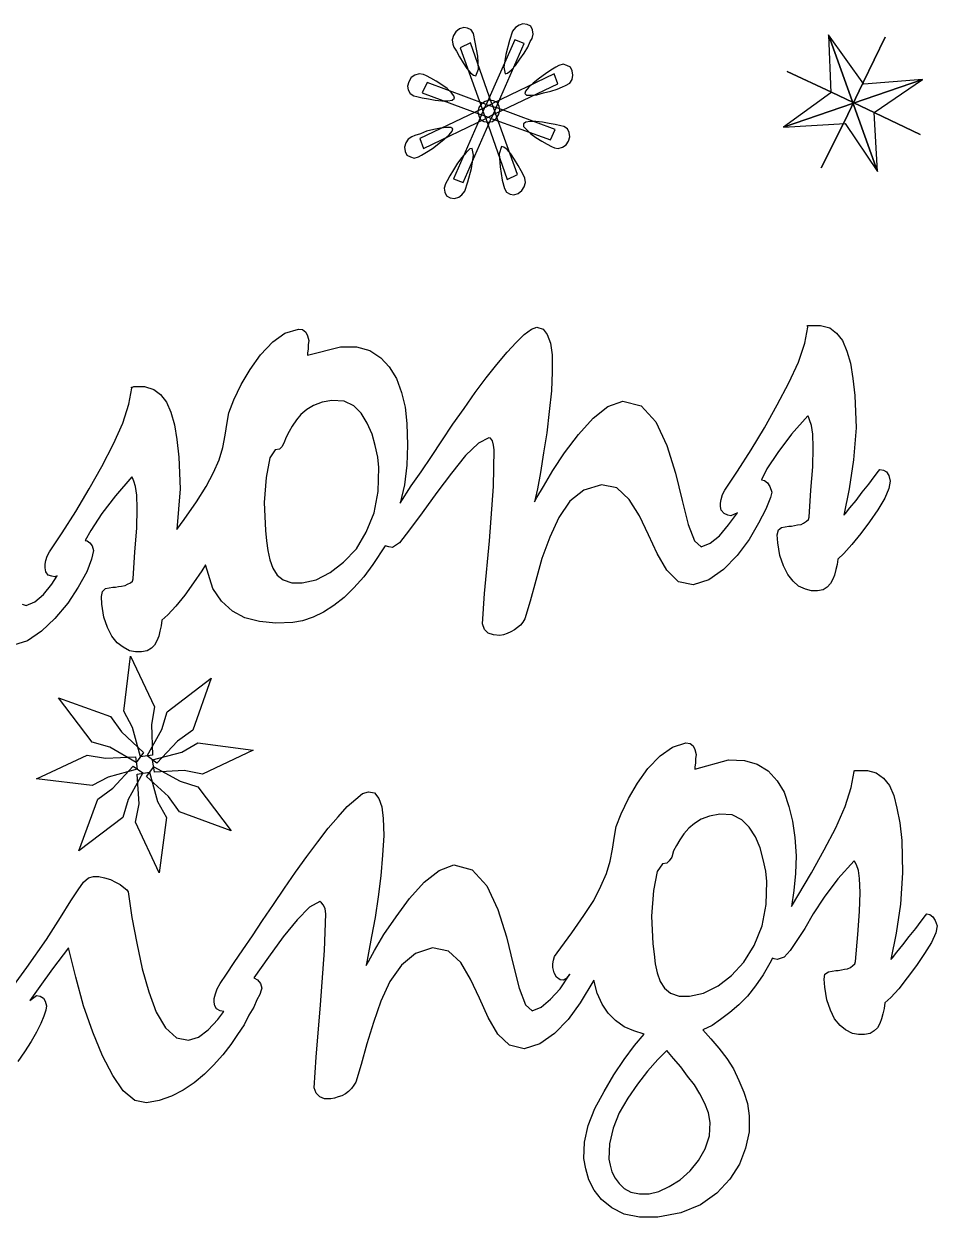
# Model space of a CAD drawing. Extents: x -95 to 513, y -317 to 40.
# Drawn here: x 240.94 to 272.51, y -283.89 to -242.65 of the extents above; entities that cross this region are included whole.
import ezdxf

# ---------------------------------------------------------------- set-up
doc = ezdxf.new("R2010")
doc.units = 0
doc.header["$MEASUREMENT"] = 0
doc.layers.get('0').update_dxf_attribs({"linetype": 'CONTINUOUS'})

msp = doc.modelspace()

# ---------------------------------------------------------------- linework, layer by layer
at = {"color": 1}
for p, q in [((258.485526, -253.198477), (258.675352, -253.135204)), ((258.675352, -253.135204), (258.886276, -253.198477)), ((267.934741, -253.683593), (268.040199, -253.135204)), ((268.019106, -253.09302), (268.040199, -253.071927)), ((268.040199, -253.135204), (268.019106, -253.09302)), ((268.040199, -253.071927), (268.061291, -253.071927)), ((268.040199, -253.135204), (268.040199, -253.135204)), ((268.061291, -253.071927), (268.103476, -253.071927)), ((268.103476, -253.071927), (268.483134, -253.071927)), ((268.483134, -253.071927), (268.799511, -253.156297)), ((268.799511, -253.156297), (269.031522, -253.346124)), ((249.542522, -253.641412), (249.96436, -253.346124)), ((249.96436, -253.346124), (250.428384, -253.198477)), ((250.428384, -253.198477), (250.57603, -253.21957)), ((250.57603, -253.21957), (250.681488, -253.303939)), ((250.681488, -253.303939), (250.744765, -253.430489)), ((250.744765, -253.430489), (250.786949, -253.599228)), ((257.958225, -253.662501), (258.232422, -253.388308)), ((258.232422, -253.388308), (258.485526, -253.198477)), ((258.886276, -253.198477), (259.033918, -253.388308)), ((259.033918, -253.388308), (259.13938, -253.683593)), ((269.031522, -253.346124), (269.242446, -253.599228)), ((249.120679, -254.084343), (249.542522, -253.641412)), ((250.744765, -254.105436), (251.88373, -253.810147)), ((250.765857, -253.894516), (250.744765, -254.021066)), ((250.786949, -253.599228), (250.765857, -253.74687)), ((250.765857, -253.74687), (250.765857, -253.894516)), ((251.88373, -253.810147), (252.432123, -253.810147)), ((252.432123, -253.810147), (252.896146, -253.936697)), ((252.896146, -253.936697), (253.275804, -254.189801)), ((257.283283, -254.421812), (257.641848, -253.999974)), ((257.641848, -253.999974), (257.958225, -253.662501)), ((259.13938, -253.683593), (259.202653, -254.084343)), ((267.723822, -254.337447), (267.934741, -253.683593)), ((269.242446, -253.599228), (269.390088, -253.957789)), ((269.390088, -253.957789), (269.516638, -254.379632)), ((248.762118, -254.590551), (249.120679, -254.084343)), ((250.744765, -254.021066), (250.744765, -254.105436)), ((253.275804, -254.189801), (253.571093, -254.506182)), ((259.202653, -254.084343), (259.202653, -254.674916)), ((267.386349, -255.054574), (267.723822, -254.337447)), ((269.516638, -254.379632), (269.601007, -254.906932)), ((248.445737, -255.117851), (248.762118, -254.590551)), ((253.571093, -254.506182), (253.824197, -254.906932)), ((256.924717, -254.88584), (257.283283, -254.421812)), ((259.202653, -254.674916), (259.18156, -255.328771)), ((244.649177, -255.223309), (244.67027, -255.202217)), ((244.67027, -255.244401), (244.649177, -255.223309)), ((244.67027, -255.202217), (244.691362, -255.202217)), ((244.691362, -255.202217), (244.733547, -255.181124)), ((244.733547, -255.181124), (245.113201, -255.181124)), ((245.113201, -255.181124), (245.429582, -255.286586)), ((248.192633, -255.645152), (248.445737, -255.117851)), ((253.824197, -254.906932), (253.992931, -255.392048)), ((256.545063, -255.392048), (256.924717, -254.88584)), ((266.985598, -255.813886), (267.386349, -255.054574)), ((269.601007, -254.906932), (269.664284, -255.497505)), ((244.564808, -255.792794), (244.67027, -255.244401)), ((244.67027, -255.244401), (244.67027, -255.244401)), ((245.429582, -255.286586), (245.661593, -255.455321)), ((245.661593, -255.455321), (245.872513, -255.729517)), ((248.023898, -256.088083), (248.192633, -255.645152)), ((253.992931, -255.392048), (254.119481, -255.898256)), ((256.165405, -255.940436), (256.545063, -255.392048)), ((259.18156, -255.328771), (259.097195, -256.045898)), ((269.664284, -255.497505), (269.706469, -256.615383)), ((244.353889, -256.446644), (244.564808, -255.792794)), ((245.872513, -255.729517), (246.020159, -256.06699)), ((246.020159, -256.06699), (246.146709, -256.509921)), ((254.119481, -255.898256), (254.182758, -256.467736)), ((255.764659, -256.488829), (256.165405, -255.940436)), ((259.097195, -256.045898), (259.012826, -256.784117)), ((260.615819, -256.277909), (261.122027, -255.877163)), ((261.122027, -255.877163), (261.649327, -255.687332)), ((261.649327, -255.687332), (262.282085, -255.856071)), ((262.282085, -255.856071), (262.788293, -256.404464)), ((266.542667, -256.615383), (266.985598, -255.813886)), ((244.037508, -257.163775), (244.353889, -256.446644)), ((247.897344, -256.868487), (247.960621, -256.425556)), ((247.960621, -256.425556), (248.023898, -256.088083)), ((254.182758, -256.467736), (254.203851, -257.205956)), ((260.109611, -256.847394), (260.615819, -256.277909)), ((262.788293, -256.404464), (263.167951, -257.227048)), ((268.040199, -256.19354), (267.470718, -256.826302)), ((268.061291, -256.235725), (268.040199, -256.19354)), ((268.103476, -256.341186), (268.061291, -256.235725)), ((268.166753, -256.531013), (268.103476, -256.341186)), ((246.146709, -256.509921), (246.231078, -257.016129)), ((247.812975, -257.290325), (247.897344, -256.868487)), ((255.385001, -257.058314), (255.764659, -256.488829)), ((259.012826, -256.784117), (258.907364, -257.480152)), ((259.624495, -257.480152), (260.109611, -256.847394)), ((266.078644, -257.374695), (266.542667, -256.615383)), ((267.470718, -256.826302), (267.006691, -257.45906)), ((268.208937, -256.826302), (268.166753, -256.531013)), ((268.23003, -257.290325), (268.208937, -256.826302)), ((269.706469, -256.615383), (269.622099, -257.712164)), ((243.636762, -257.94418), (244.037508, -257.163775)), ((246.231078, -257.016129), (246.294351, -257.627799)), ((247.686425, -257.712164), (247.812975, -257.290325)), ((254.203851, -257.205956), (254.182758, -257.901995)), ((255.02644, -257.606706), (255.385001, -257.058314)), ((256.650521, -257.142683), (256.20759, -257.564522)), ((257.009086, -256.952852), (256.650521, -257.142683)), ((257.072363, -256.973944), (257.009086, -256.952852)), ((257.135641, -257.058314), (257.072363, -256.973944)), ((257.177821, -257.205956), (257.135641, -257.058314)), ((257.198913, -257.374695), (257.177821, -257.205956)), ((263.167951, -257.227048), (263.463235, -258.176191)), ((268.208937, -257.965268), (268.23003, -257.290325)), ((246.294351, -257.627799), (246.336536, -258.72458)), ((247.496598, -258.155099), (247.686425, -257.712164)), ((254.667874, -258.134007), (255.02644, -257.606706)), ((256.20759, -257.564522), (255.722474, -258.176191)), ((257.177821, -258.640214), (257.198913, -257.374695)), ((258.907364, -257.480152), (258.801906, -258.155099)), ((259.223745, -258.091822), (259.624495, -257.480152)), ((265.614621, -258.112914), (266.078644, -257.374695)), ((267.006691, -257.45906), (266.627037, -258.028545)), ((269.622099, -257.712164), (269.474457, -258.72458)), ((243.193831, -258.72458), (243.636762, -257.94418)), ((254.182758, -257.901995), (254.098393, -258.576937)), ((258.907364, -258.640214), (259.223745, -258.091822)), ((265.17169, -258.766764), (265.614621, -258.112914)), ((266.627037, -258.028545), (266.43721, -258.408203)), ((268.14566, -258.766764), (268.208937, -257.965268)), ((270.339227, -258.302741), (270.486873, -258.112914)), ((270.486873, -258.112914), (270.529054, -258.049637)), ((270.529054, -258.049637), (270.655608, -258.070729)), ((270.655608, -258.070729), (270.761069, -258.134007)), ((244.67027, -258.302741), (244.100785, -258.956595)), ((244.691362, -258.344926), (244.67027, -258.302741)), ((244.733547, -258.450387), (244.691362, -258.344926)), ((244.79682, -258.640214), (244.733547, -258.450387)), ((247.243494, -258.640214), (247.496598, -258.155099)), ((254.330405, -258.619122), (254.667874, -258.134007)), ((255.722474, -258.176191), (255.216266, -258.851134)), ((258.801906, -258.155099), (258.696445, -258.72458)), ((263.463235, -258.176191), (263.695251, -259.12533)), ((266.43721, -258.408203), (266.542667, -258.429295)), ((266.542667, -258.429295), (266.648129, -258.51366)), ((266.648129, -258.51366), (266.732494, -258.640214)), ((270.1494, -258.555845), (270.339227, -258.302741)), ((270.761069, -258.134007), (270.845435, -258.260556)), ((270.845435, -258.260556), (270.887619, -258.450387)), ((270.887619, -258.450387), (270.845435, -258.703491)), ((242.729808, -259.504984), (243.193831, -258.72458)), ((244.839004, -258.935503), (244.79682, -258.640214)), ((244.860097, -259.399526), (244.839004, -258.935503)), ((246.336536, -258.72458), (246.231078, -260.127198)), ((246.906021, -259.167515), (247.243494, -258.640214)), ((254.098393, -258.576937), (253.950747, -259.209699)), ((253.950747, -259.209699), (254.330405, -258.619122)), ((255.216266, -258.851134), (254.710059, -259.547169)), ((257.030179, -260.5174), (257.177821, -258.640214)), ((258.696445, -258.72458), (258.590987, -259.167515)), ((258.675352, -259.019868), (258.907364, -258.640214)), ((260.299438, -258.766764), (259.814322, -259.146422)), ((260.911107, -258.576937), (260.299438, -258.766764)), ((261.438404, -258.682399), (260.911107, -258.576937)), ((261.860246, -259.083145), (261.438404, -258.682399)), ((265.045136, -259.083145), (265.087321, -258.914411)), ((265.087321, -258.914411), (265.17169, -258.766764)), ((266.732494, -258.640214), (266.795771, -258.830041)), ((266.795771, -258.830041), (266.753587, -259.019868)), ((268.082383, -259.694815), (268.14566, -258.766764)), ((269.474457, -258.72458), (269.284626, -259.631538)), ((269.706469, -259.12533), (269.917388, -258.830041)), ((269.917388, -258.830041), (270.1494, -258.555845)), ((270.845435, -258.703491), (270.697792, -259.040961)), ((244.100785, -258.956595), (243.636762, -259.568261)), ((246.484182, -259.77918), (246.906021, -259.167515)), ((258.590987, -259.167515), (258.675352, -259.019868)), ((259.814322, -259.146422), (259.434664, -259.715907)), ((262.218808, -259.65263), (261.860246, -259.083145)), ((263.695251, -259.12533), (263.90617, -259.947919)), ((265.024044, -259.209699), (265.045136, -259.083145)), ((265.024044, -259.336249), (265.024044, -259.209699)), ((265.045136, -259.462803), (265.024044, -259.336249)), ((266.753587, -259.019868), (266.584852, -259.420619)), ((269.49555, -259.378434), (269.706469, -259.12533)), ((270.697792, -259.040961), (270.465781, -259.441711)), ((242.26578, -260.243203), (242.729808, -259.504984)), ((243.636762, -259.568261), (243.257108, -260.158838)), ((244.839004, -260.074469), (244.860097, -259.399526)), ((246.231078, -260.127198), (246.484182, -259.77918)), ((254.710059, -259.547169), (254.267128, -260.137746)), ((259.434664, -259.715907), (259.118287, -260.39085)), ((262.535189, -260.30648), (262.218808, -259.65263)), ((265.150598, -259.568261), (265.045136, -259.462803)), ((265.277148, -259.631538), (265.150598, -259.568261)), ((265.382609, -259.65263), (265.277148, -259.631538)), ((265.29824, -259.969011), (265.614621, -259.547169)), ((265.614621, -259.547169), (265.382609, -259.65263)), ((266.584852, -259.420619), (266.331748, -259.905734)), ((267.998014, -259.842457), (268.061291, -259.77918)), ((268.061291, -259.77918), (268.082383, -259.694815)), ((269.284626, -259.631538), (269.347903, -259.568261)), ((269.347903, -259.568261), (269.49555, -259.378434)), ((270.465781, -259.441711), (270.170492, -259.863549)), ((243.257108, -260.158838), (243.055885, -260.503791)), ((244.775727, -260.897058), (244.839004, -260.074469)), ((254.267128, -260.137746), (253.929654, -260.580677)), ((263.90617, -259.947919), (264.11709, -260.5174)), ((264.981859, -260.348665), (265.29824, -259.969011)), ((266.331748, -259.905734), (266.015367, -260.475215)), ((266.985598, -260.30648), (267.027783, -260.137746)), ((267.027783, -260.137746), (267.133245, -260.053376)), ((267.133245, -260.053376), (267.386349, -260.011192)), ((267.386349, -260.011192), (267.470718, -260.011192)), ((267.470718, -260.011192), (267.576175, -259.990099)), ((267.576175, -259.990099), (267.681637, -259.969011)), ((267.681637, -259.969011), (267.808187, -259.947919)), ((267.808187, -259.947919), (267.892556, -259.905734)), ((267.892556, -259.905734), (267.998014, -259.842457)), ((270.170492, -259.863549), (269.875203, -260.264296)), ((241.822849, -260.897058), (242.26578, -260.243203)), ((243.055885, -260.503791), (243.130554, -260.5174)), ((243.130554, -260.5174), (243.214923, -260.580677)), ((243.214923, -260.580677), (243.299288, -260.686138)), ((253.929654, -260.580677), (253.67655, -260.749411)), ((256.861444, -262.331312), (257.030179, -260.5174)), ((259.118287, -260.39085), (258.844091, -261.129069)), ((262.830477, -260.960335), (262.535189, -260.30648)), ((264.11709, -260.5174), (264.349101, -260.728319)), ((264.349101, -260.728319), (264.665482, -260.601769)), ((264.665482, -260.601769), (264.981859, -260.348665)), ((266.015367, -260.475215), (265.593529, -261.023608)), ((267.006691, -260.580677), (266.985598, -260.30648)), ((267.069968, -261.023608), (267.006691, -260.580677)), ((269.875203, -260.264296), (269.558822, -260.643954)), ((241.738484, -261.0447), (241.822849, -260.897058)), ((243.341473, -260.854873), (243.278196, -261.150162)), ((243.299288, -260.686138), (243.341473, -260.854873)), ((244.712454, -261.825104), (244.775727, -260.897058)), ((253.423446, -260.686138), (253.001608, -261.339989)), ((253.55, -260.728319), (253.423446, -260.686138)), ((253.67655, -260.749411), (253.55, -260.728319)), ((253.67655, -260.749411), (253.67655, -260.749411)), ((263.167951, -261.529815), (262.830477, -260.960335)), ((269.284626, -260.960335), (269.073707, -261.150162)), ((269.558822, -260.643954), (269.284626, -260.960335)), ((241.675207, -261.318896), (241.696299, -261.192346)), ((241.675207, -261.44545), (241.675207, -261.318896)), ((241.696299, -261.192346), (241.738484, -261.0447)), ((243.278196, -261.150162), (243.109461, -261.593092)), ((247.211853, -261.350535), (247.095848, -261.550908)), ((247.475506, -262.162577), (247.211853, -261.350535)), ((253.001608, -261.339989), (252.685227, -261.761827)), ((258.844091, -261.129069), (258.633172, -261.888381)), ((265.593529, -261.023608), (265.129505, -261.508723)), ((267.196522, -261.382173), (267.069968, -261.023608)), ((267.344164, -261.677462), (267.196522, -261.382173)), ((269.052615, -261.339989), (269.01043, -261.508723)), ((269.073707, -261.150162), (269.052615, -261.339989)), ((241.696299, -261.593092), (241.675207, -261.44545)), ((241.780665, -261.698554), (241.696299, -261.593092)), ((241.907219, -261.740735), (241.780665, -261.698554)), ((241.907219, -262.014931), (242.091648, -261.725932)), ((242.012676, -261.761827), (241.907219, -261.740735)), ((242.091648, -261.725932), (242.012676, -261.761827)), ((243.109461, -261.593092), (242.814173, -262.120393)), ((244.691362, -261.909473), (244.712454, -261.825104)), ((247.095848, -261.550908), (246.800559, -261.97275)), ((252.685227, -261.761827), (252.347754, -262.141485)), ((263.568697, -261.930566), (263.167951, -261.529815)), ((265.129505, -261.508723), (264.623297, -261.867289)), ((267.533991, -261.909473), (267.344164, -261.677462)), ((268.968249, -261.698554), (268.904972, -261.846196)), ((269.01043, -261.508723), (268.968249, -261.698554)), ((241.61193, -262.373497), (241.907219, -262.014931)), ((242.814173, -262.120393), (242.455611, -262.668785)), ((243.657854, -262.268035), (243.763316, -262.162577)), ((243.763316, -262.162577), (244.016415, -262.120393)), ((244.016415, -262.120393), (244.100785, -262.120393)), ((244.100785, -262.120393), (244.206247, -262.0993)), ((244.206247, -262.0993), (244.311704, -262.078208)), ((244.311704, -262.078208), (244.438258, -262.057116)), ((244.438258, -262.057116), (244.522623, -262.014931)), ((244.522623, -262.014931), (244.628085, -261.97275)), ((244.628085, -261.97275), (244.691362, -261.909473)), ((246.800559, -261.97275), (246.505274, -262.394589)), ((247.770794, -262.605508), (247.475506, -262.162577)), ((252.347754, -262.141485), (252.010284, -262.478958)), ((258.633172, -261.888381), (258.443341, -262.605508)), ((264.074905, -262.036023), (263.568697, -261.930566)), ((264.623297, -261.867289), (264.074905, -262.036023)), ((267.723822, -262.078208), (267.533991, -261.909473)), ((267.955833, -262.18367), (267.723822, -262.078208)), ((268.166753, -262.246943), (267.955833, -262.18367)), ((268.377672, -262.246943), (268.166753, -262.246943)), ((268.567499, -262.204762), (268.377672, -262.246943)), ((268.715145, -262.120393), (268.567499, -262.204762)), ((268.820603, -261.993839), (268.715145, -262.120393)), ((268.904972, -261.846196), (268.820603, -261.993839)), ((241.021353, -262.753151), (241.316641, -262.626601)), ((241.316641, -262.626601), (241.61193, -262.373497)), ((243.615669, -262.436774), (243.657854, -262.268035)), ((243.636762, -262.71097), (243.615669, -262.436774)), ((246.505274, -262.394589), (246.188894, -262.774243)), ((248.150448, -262.942982), (247.770794, -262.605508)), ((252.010284, -262.478958), (251.651719, -262.753151)), ((256.798167, -263.385913), (256.861444, -262.331312)), ((258.443341, -262.605508), (258.253514, -263.217178)), ((240.87371, -262.71097), (241.021353, -262.753151)), ((242.455611, -262.668785), (242.012676, -263.196086)), ((243.700039, -263.153901), (243.636762, -262.71097)), ((245.914697, -263.069532), (245.703778, -263.259358)), ((246.188894, -262.774243), (245.914697, -263.069532)), ((248.572287, -263.174993), (248.150448, -262.942982)), ((251.293157, -262.985166), (250.934592, -263.153901)), ((251.651719, -262.753151), (251.293157, -262.985166)), ((242.012676, -263.196086), (241.548653, -263.639016)), ((243.826589, -263.512462), (243.700039, -263.153901)), ((245.682686, -263.44919), (245.640501, -263.639016)), ((245.703778, -263.259358), (245.682686, -263.44919)), ((249.078495, -263.301543), (248.572287, -263.174993)), ((249.647979, -263.36482), (249.078495, -263.301543)), ((250.238557, -263.343728), (249.647979, -263.36482)), ((250.57603, -263.280451), (250.238557, -263.343728)), ((250.238557, -263.343728), (250.238557, -263.343728)), ((250.934592, -263.153901), (250.57603, -263.280451)), ((256.861444, -263.575739), (256.798167, -263.385913)), ((258.105872, -263.428097), (258.00041, -263.512462)), ((258.190237, -263.322635), (258.105872, -263.428097)), ((258.253514, -263.217178), (258.190237, -263.322635)), ((241.548653, -263.639016), (241.063537, -263.97649)), ((243.974235, -263.807751), (243.826589, -263.512462)), ((244.164062, -264.039763), (243.974235, -263.807751)), ((245.598316, -263.807751), (245.535039, -263.97649)), ((245.640501, -263.639016), (245.598316, -263.807751)), ((256.987994, -263.702293), (256.861444, -263.575739)), ((257.177821, -263.765566), (256.987994, -263.702293)), ((257.388744, -263.786659), (257.177821, -263.765566)), ((257.515294, -263.765566), (257.388744, -263.786659)), ((257.641848, -263.723386), (257.515294, -263.765566)), ((257.768398, -263.660109), (257.641848, -263.723386)), ((257.894952, -263.596832), (257.768398, -263.660109)), ((258.00041, -263.512462), (257.894952, -263.596832)), ((241.063537, -263.97649), (240.578422, -264.124132)), ((244.374981, -264.187409), (244.164062, -264.039763)), ((244.5859, -264.313959), (244.374981, -264.187409)), ((244.79682, -264.356144), (244.5859, -264.313959)), ((245.19757, -264.313959), (245.007743, -264.356144)), ((245.345212, -264.229594), (245.19757, -264.313959)), ((245.450674, -264.124132), (245.345212, -264.229594)), ((245.535039, -263.97649), (245.450674, -264.124132)), ((245.007743, -264.356144), (244.79682, -264.356144)), ((263.357778, -267.646495), (263.821801, -267.498853)), ((263.821801, -267.498853), (263.969443, -267.519945)), ((263.969443, -267.519945), (264.074905, -267.60431)), ((264.074905, -267.60431), (264.138182, -267.730864)), ((262.514096, -268.384715), (262.935939, -267.941784)), ((262.935939, -267.941784), (263.357778, -267.646495)), ((264.138182, -267.730864), (264.180367, -267.899599)), ((264.180367, -267.899599), (264.159274, -268.047241)), ((262.155535, -268.890922), (262.514096, -268.384715)), ((264.138182, -268.405807), (265.29824, -268.089426)), ((264.159274, -268.194888), (264.138182, -268.321438)), ((264.138182, -268.321438), (264.138182, -268.405807)), ((264.159274, -268.047241), (264.159274, -268.194888)), ((265.29824, -268.089426), (265.846632, -268.110518)), ((265.846632, -268.110518), (266.289563, -268.237072)), ((266.289563, -268.237072), (266.669221, -268.469084)), ((266.669221, -268.469084), (266.985598, -268.806553)), ((266.985598, -268.806553), (267.217614, -269.207303)), ((269.53773, -269.038569), (269.643192, -268.490176)), ((269.643192, -268.469084), (269.664284, -268.447992)), ((269.643192, -268.490176), (269.643192, -268.469084)), ((269.643192, -268.490176), (269.643192, -268.490176)), ((269.664284, -268.447992), (269.685376, -268.447992)), ((269.685376, -268.447992), (269.727561, -268.447992)), ((269.727561, -268.447992), (270.107215, -268.447992)), ((270.107215, -268.447992), (270.402504, -268.532361)), ((270.402504, -268.532361), (270.655608, -268.722188)), ((270.655608, -268.722188), (270.866527, -268.975292)), ((252.411031, -269.439315), (252.643042, -269.249488)), ((252.643042, -269.249488), (252.853962, -269.186211)), ((252.853962, -269.186211), (253.064885, -269.228396)), ((253.064885, -269.228396), (253.212527, -269.418223)), ((261.839154, -269.418223), (262.155535, -268.890922)), ((267.217614, -269.207303), (267.386349, -269.692419)), ((269.326811, -269.692419), (269.53773, -269.038569)), ((270.866527, -268.975292), (271.014173, -269.312761)), ((252.115742, -269.692419), (252.411031, -269.439315)), ((253.212527, -269.418223), (253.317989, -269.713511)), ((261.58605, -269.945523), (261.839154, -269.418223)), ((271.014173, -269.312761), (271.119631, -269.755696)), ((251.461892, -270.451731), (251.799365, -270.050985)), ((251.799365, -270.050985), (252.115742, -269.692419)), ((253.317989, -269.713511), (253.360169, -270.114258)), ((261.417315, -270.388454), (261.58605, -269.945523)), ((267.386349, -269.692419), (267.512898, -270.198627)), ((269.01043, -270.430639), (269.326811, -269.692419)), ((271.119631, -269.755696), (271.225093, -270.261904)), ((251.103326, -270.915754), (251.461892, -270.451731)), ((253.360169, -270.114258), (253.381262, -270.704835)), ((261.354038, -270.725927), (261.417315, -270.388454)), ((267.512898, -270.198627), (267.597268, -270.768112)), ((268.609684, -271.18995), (269.01043, -270.430639)), ((271.225093, -270.261904), (271.288365, -270.873569)), ((253.381262, -270.704835), (253.339081, -271.379777)), ((261.290761, -271.168858), (261.354038, -270.725927)), ((267.597268, -270.768112), (267.639453, -271.40087)), ((271.288365, -270.873569), (271.309458, -271.991447)), ((250.723672, -271.421962), (251.103326, -270.915754)), ((261.206392, -271.590697), (261.290761, -271.168858)), ((268.166753, -271.991447), (268.609684, -271.18995)), ((250.322926, -271.970355), (250.723672, -271.421962)), ((253.339081, -271.379777), (253.275804, -272.096904)), ((255.300636, -271.907078), (255.806844, -271.717251)), ((255.806844, -271.717251), (256.439602, -271.885985)), ((261.079842, -272.012539), (261.206392, -271.590697)), ((267.639453, -271.40087), (267.61836, -272.012539)), ((269.643192, -271.569608), (269.073707, -272.202366)), ((269.664284, -271.611789), (269.643192, -271.569608)), ((269.727561, -271.717251), (269.664284, -271.611789)), ((269.790834, -271.907078), (269.727561, -271.717251)), ((243.172738, -272.160181), (243.341473, -272.117997)), ((243.341473, -272.117997), (243.5313, -272.117997)), ((243.341473, -272.117997), (243.341473, -272.117997)), ((243.5313, -272.117997), (243.721131, -272.160181)), ((249.943268, -272.518747), (250.322926, -271.970355)), ((253.275804, -272.096904), (253.191435, -272.814036)), ((254.773336, -272.307828), (255.300636, -271.907078)), ((256.439602, -271.885985), (256.945809, -272.434378)), ((260.890015, -272.45547), (261.079842, -272.012539)), ((267.470718, -273.151505), (268.166753, -271.991447)), ((267.61836, -272.012539), (267.555083, -272.603112)), ((269.833019, -272.181274), (269.790834, -271.907078)), ((271.309458, -271.991447), (271.246185, -273.06714)), ((242.814173, -272.582024), (243.004004, -272.307828)), ((243.004004, -272.307828), (243.172738, -272.160181)), ((243.721131, -272.160181), (243.93205, -272.223459)), ((243.93205, -272.223459), (244.100785, -272.307828)), ((244.100785, -272.307828), (244.269519, -272.392193)), ((244.269519, -272.392193), (244.396073, -272.497655)), ((244.396073, -272.497655), (244.501535, -272.582024)), ((249.563614, -273.088232), (249.943268, -272.518747)), ((254.267128, -272.877309), (254.773336, -272.307828)), ((256.945809, -272.434378), (257.325467, -273.256967)), ((260.636911, -272.940586), (260.890015, -272.45547)), ((269.073707, -272.202366), (268.609684, -272.835128)), ((269.854111, -272.666389), (269.833019, -272.181274)), ((242.202507, -273.531163), (242.561069, -272.961678)), ((242.561069, -272.961678), (242.814173, -272.582024)), ((244.501535, -272.582024), (244.543716, -272.645297)), ((244.543716, -272.645297), (244.67027, -273.531163)), ((253.191435, -272.814036), (253.085977, -273.531163)), ((253.803104, -273.510071), (254.267128, -272.877309)), ((260.299438, -273.467886), (260.636911, -272.940586)), ((267.555083, -272.603112), (267.470718, -273.151505)), ((268.609684, -272.835128), (268.23003, -273.404609)), ((269.833019, -273.320244), (269.854111, -272.666389)), ((249.183956, -273.636621), (249.563614, -273.088232)), ((250.808042, -273.172597), (250.386199, -273.615528)), ((251.166603, -272.98277), (250.808042, -273.172597)), ((251.22988, -273.024955), (251.166603, -272.98277)), ((251.293157, -273.10932), (251.22988, -273.024955)), ((251.35643, -273.235874), (251.293157, -273.10932)), ((251.377522, -273.404609), (251.35643, -273.235874)), ((257.325467, -273.256967), (257.620756, -274.206105)), ((269.769742, -274.121736), (269.833019, -273.320244)), ((271.246185, -273.06714), (271.098538, -274.079556)), ((241.717392, -274.290475), (242.202507, -273.531163)), ((244.67027, -273.531163), (244.839004, -274.417025)), ((248.846483, -274.163921), (249.183956, -273.636621)), ((250.386199, -273.615528), (249.901083, -274.206105)), ((251.335338, -274.670129), (251.377522, -273.404609)), ((253.085977, -273.531163), (252.959423, -274.185013)), ((253.381262, -274.121736), (253.803104, -273.510071)), ((259.877599, -274.058463), (260.299438, -273.467886)), ((268.23003, -273.404609), (267.934741, -273.910817)), ((271.773485, -273.910817), (271.963312, -273.657713)), ((271.963312, -273.657713), (272.110954, -273.467886)), ((272.110954, -273.467886), (272.153139, -273.404609)), ((272.153139, -273.404609), (272.258601, -273.425701)), ((272.258601, -273.425701), (272.364058, -273.510071)), ((272.364058, -273.510071), (272.448428, -273.636621)), ((272.448428, -273.636621), (272.511705, -273.826452)), ((248.509014, -274.649036), (248.846483, -274.163921)), ((249.901083, -274.206105), (249.394876, -274.90214)), ((252.959423, -274.185013), (252.853962, -274.754498)), ((253.064885, -274.670129), (253.381262, -274.121736)), ((257.620756, -274.206105), (257.852768, -275.155244)), ((259.371391, -274.754498), (259.877599, -274.058463)), ((267.934741, -273.910817), (267.660545, -274.33266)), ((269.685376, -275.049787), (269.769742, -274.121736)), ((271.098538, -274.079556), (270.908712, -274.98651)), ((271.33055, -274.480302), (271.541469, -274.185013)), ((271.541469, -274.185013), (271.773485, -273.910817)), ((272.46952, -274.058463), (272.321874, -274.395932)), ((272.511705, -273.826452), (272.46952, -274.058463)), ((241.042445, -275.260706), (241.717392, -274.290475)), ((242.476704, -274.585763), (241.928311, -275.302891)), ((242.729808, -275.598179), (242.476704, -274.585763)), ((244.839004, -274.417025), (245.028831, -275.302891)), ((255.068624, -274.585763), (254.478047, -274.77559)), ((255.617017, -274.691221), (255.068624, -274.585763)), ((267.660545, -274.33266), (267.428533, -274.670129)), ((271.119631, -274.733406), (271.33055, -274.480302)), ((272.321874, -274.395932), (272.06877, -274.77559)), ((248.213725, -275.091971), (248.509014, -274.649036)), ((249.394876, -274.90214), (248.888668, -275.619267)), ((251.187696, -276.547318), (251.335338, -274.670129)), ((252.853962, -274.754498), (252.769596, -275.197429)), ((252.853962, -275.049787), (253.064885, -274.670129)), ((254.478047, -274.77559), (253.992931, -275.176337)), ((256.038855, -275.091971), (255.617017, -274.691221)), ((259.223745, -275.134152), (259.244837, -275.007602)), ((259.244837, -275.007602), (259.287022, -274.881048)), ((259.287022, -274.881048), (259.371391, -274.754498)), ((266.822012, -274.942166), (266.732494, -275.11306)), ((266.880141, -274.965417), (266.822012, -274.942166)), ((266.985598, -274.98651), (266.880141, -274.965417)), ((267.217614, -274.90214), (266.985598, -274.98651)), ((267.428533, -274.670129), (267.217614, -274.90214)), ((270.908712, -274.98651), (270.971989, -274.923233)), ((270.971989, -274.923233), (271.119631, -274.733406)), ((272.06877, -274.77559), (271.794573, -275.197429)), ((240.156583, -276.484041), (241.042445, -275.260706)), ((241.928311, -275.302891), (241.48538, -275.914556)), ((245.028831, -275.302891), (245.260847, -276.104387)), ((247.939529, -275.492718), (248.213725, -275.091971)), ((252.769596, -275.197429), (252.853962, -275.049787)), ((253.992931, -275.176337), (253.592185, -275.745822)), ((256.376329, -275.661452), (256.038855, -275.091971)), ((257.852768, -275.155244), (258.063687, -275.977833)), ((259.223745, -275.260706), (259.223745, -275.134152)), ((259.26593, -275.450533), (259.223745, -275.260706)), ((266.732494, -275.11306), (266.500483, -275.51381)), ((268.630776, -275.492718), (268.757326, -275.408348)), ((268.757326, -275.408348), (269.01043, -275.366164)), ((269.01043, -275.366164), (269.094799, -275.366164)), ((269.094799, -275.366164), (269.200261, -275.345075)), ((269.200261, -275.345075), (269.305718, -275.323983)), ((269.305718, -275.323983), (269.41118, -275.302891)), ((269.41118, -275.302891), (269.516638, -275.260706)), ((269.516638, -275.260706), (269.601007, -275.197429)), ((269.601007, -275.197429), (269.664284, -275.134152)), ((269.664284, -275.134152), (269.685376, -275.049787)), ((271.794573, -275.197429), (271.478196, -275.619267)), ((243.004004, -276.589503), (242.729808, -275.598179)), ((247.623148, -275.998925), (247.72861, -275.809099)), ((247.72861, -275.809099), (247.939529, -275.492718)), ((248.888668, -275.619267), (249.015222, -275.682544)), ((249.015222, -275.682544), (249.120679, -275.809099)), ((249.120679, -275.809099), (249.162864, -275.977833)), ((253.592185, -275.745822), (253.275804, -276.420764)), ((256.692705, -276.315306), (256.376329, -275.661452)), ((259.350299, -275.598179), (259.26593, -275.450533)), ((259.476849, -275.682544), (259.350299, -275.598179)), ((259.476849, -275.998925), (259.814322, -275.492718)), ((259.582311, -275.703637), (259.476849, -275.682544)), ((259.687768, -275.64036), (259.582311, -275.703637)), ((259.814322, -275.492718), (259.687768, -275.64036)), ((260.636911, -275.703637), (260.172884, -276.484041)), ((260.763461, -276.146568), (260.636911, -275.703637)), ((266.500483, -275.51381), (266.226286, -275.893464)), ((268.609684, -275.661452), (268.630776, -275.492718)), ((268.630776, -275.935648), (268.609684, -275.661452)), ((271.478196, -275.619267), (271.182908, -275.998925)), ((241.48538, -275.914556), (241.147907, -276.399672)), ((241.147907, -276.399672), (241.379918, -276.230937)), ((241.379918, -276.230937), (241.506468, -276.252029)), ((241.506468, -276.252029), (241.61193, -276.315306)), ((245.260847, -276.104387), (245.513951, -276.800422)), ((247.51769, -276.336399), (247.559871, -276.16766)), ((247.559871, -276.16766), (247.623148, -275.998925)), ((249.099587, -276.188752), (248.994129, -276.378579)), ((249.141772, -276.04111), (249.099587, -276.188752)), ((249.162864, -275.977833), (249.141772, -276.04111)), ((258.063687, -275.977833), (258.274606, -276.547318)), ((259.13938, -276.357491), (259.476849, -275.998925)), ((260.932196, -276.526226), (260.763461, -276.146568)), ((265.952094, -276.252029), (265.656806, -276.547318)), ((266.226286, -275.893464), (265.952094, -276.252029)), ((268.694053, -276.378579), (268.630776, -275.935648)), ((271.182908, -275.998925), (270.908712, -276.294214)), ((241.61193, -276.315306), (241.675207, -276.420764)), ((241.675207, -276.420764), (241.717392, -276.589503)), ((241.717392, -276.589503), (241.696299, -276.737145)), ((243.320381, -277.496457), (243.004004, -276.589503)), ((247.51769, -276.462949), (247.51769, -276.336399)), ((247.538783, -276.589503), (247.51769, -276.462949)), ((247.602056, -276.69496), (247.538783, -276.589503)), ((248.888668, -276.631683), (248.719933, -276.90588)), ((248.994129, -276.378579), (248.888668, -276.631683)), ((251.040053, -278.36123), (251.187696, -276.547318)), ((253.275804, -276.420764), (253.0227, -277.158984)), ((256.987994, -276.990249), (256.692705, -276.315306)), ((258.274606, -276.547318), (258.506618, -276.758237)), ((258.506618, -276.758237), (258.822999, -276.631683)), ((258.822999, -276.631683), (259.13938, -276.357491)), ((260.172884, -276.484041), (259.751045, -277.053526)), ((261.143119, -276.842607), (260.932196, -276.526226)), ((265.656806, -276.547318), (265.340425, -276.821514)), ((268.820603, -276.737145), (268.694053, -276.378579)), ((270.6767, -276.673868), (270.634515, -276.863699)), ((270.697792, -276.484041), (270.6767, -276.673868)), ((270.908712, -276.294214), (270.697792, -276.484041)), ((241.633022, -276.948064), (241.527561, -277.201168)), ((241.696299, -276.737145), (241.633022, -276.948064)), ((245.513951, -276.800422), (245.830328, -277.348815)), ((247.306767, -277.412087), (247.64424, -277.053526)), ((247.72861, -276.758237), (247.602056, -276.69496)), ((247.64424, -277.053526), (247.855159, -276.77933)), ((247.855159, -276.77933), (247.72861, -276.758237)), ((247.855159, -276.77933), (247.855159, -276.77933)), ((248.719933, -276.90588), (248.551198, -277.243353)), ((257.325467, -277.559734), (256.987994, -276.990249)), ((259.751045, -277.053526), (259.287022, -277.538642)), ((261.396223, -277.095711), (261.143119, -276.842607)), ((261.691508, -277.30663), (261.396223, -277.095711)), ((265.024044, -277.053526), (264.728755, -277.264445)), ((265.340425, -276.821514), (265.024044, -277.053526)), ((268.968249, -277.032434), (268.820603, -276.737145)), ((269.158076, -277.264445), (268.968249, -277.032434)), ((270.592331, -277.032434), (270.529054, -277.201168)), ((270.634515, -276.863699), (270.592331, -277.032434)), ((241.379918, -277.496457), (241.190091, -277.812838)), ((241.527561, -277.201168), (241.379918, -277.496457)), ((243.657854, -278.319046), (243.320381, -277.496457)), ((245.830328, -277.348815), (246.209986, -277.686284)), ((246.969298, -277.665191), (247.306767, -277.412087)), ((248.551198, -277.243353), (248.319183, -277.580826)), ((253.0227, -277.158984), (252.790689, -277.897203)), ((262.028981, -277.454272), (261.691508, -277.30663)), ((262.387547, -277.559734), (262.028981, -277.454272)), ((264.728755, -277.264445), (264.412378, -277.412087)), ((264.412378, -277.412087), (264.686574, -277.728468)), ((269.347903, -277.412087), (269.158076, -277.264445)), ((269.579915, -277.538642), (269.347903, -277.412087)), ((270.339227, -277.454272), (270.191584, -277.538642)), ((270.444688, -277.348815), (270.339227, -277.454272)), ((270.529054, -277.201168), (270.444688, -277.348815)), ((241.190091, -277.812838), (240.95808, -278.171399)), ((246.209986, -277.686284), (246.631824, -277.770653)), ((246.631824, -277.770653), (246.969298, -277.665191)), ((248.087171, -277.918295), (247.812975, -278.276861)), ((248.319183, -277.580826), (248.087171, -277.918295)), ((252.790689, -277.897203), (252.600858, -278.614334)), ((257.726214, -277.939388), (257.325467, -277.559734)), ((258.780814, -277.897203), (258.232422, -278.065942)), ((259.287022, -277.538642), (258.780814, -277.897203)), ((262.050073, -277.96048), (262.387547, -277.559734)), ((264.686574, -277.728468), (264.960767, -278.044849)), ((269.790834, -277.580826), (269.579915, -277.538642)), ((270.001757, -277.580826), (269.790834, -277.580826)), ((270.191584, -277.538642), (270.001757, -277.580826)), ((240.95808, -278.171399), (240.726068, -278.508873)), ((244.016415, -278.993988), (243.657854, -278.319046)), ((247.812975, -278.276861), (247.496598, -278.635427)), ((258.232422, -278.065942), (257.726214, -277.939388)), ((261.691508, -278.445596), (262.050073, -277.96048)), ((264.960767, -278.044849), (265.234963, -278.403411)), ((247.496598, -278.635427), (247.180217, -278.951804)), ((250.976776, -279.415827), (251.040053, -278.36123)), ((252.600858, -278.614334), (252.411031, -279.226)), ((261.332946, -278.972896), (261.691508, -278.445596)), ((265.234963, -278.403411), (265.466974, -278.761977)), ((244.374981, -279.521288), (244.016415, -278.993988)), ((247.180217, -278.951804), (246.821651, -279.247092)), ((260.995473, -279.542381), (261.332946, -278.972896)), ((265.466974, -278.761977), (265.656806, -279.162723)), ((244.775727, -279.858762), (244.374981, -279.521288)), ((246.441997, -279.500196), (246.041247, -279.711115)), ((246.821651, -279.247092), (246.441997, -279.500196)), ((251.040053, -279.605658), (250.976776, -279.415827)), ((252.157927, -279.542381), (252.052469, -279.62675)), ((252.263388, -279.436919), (252.157927, -279.542381)), ((252.347754, -279.331462), (252.263388, -279.436919)), ((252.411031, -279.226), (252.347754, -279.331462)), ((260.679092, -280.132958), (260.995473, -279.542381)), ((265.656806, -279.162723), (265.82554, -279.563473)), ((265.82554, -279.563473), (265.952094, -279.964219)), ((245.176478, -279.943127), (244.775727, -279.858762)), ((245.619409, -279.858762), (245.176478, -279.943127)), ((246.041247, -279.711115), (245.619409, -279.858762)), ((251.166603, -279.732208), (251.040053, -279.605658)), ((251.335338, -279.795485), (251.166603, -279.732208)), ((251.546261, -279.795485), (251.335338, -279.795485)), ((251.672811, -279.774392), (251.546261, -279.795485)), ((251.799365, -279.732208), (251.672811, -279.774392)), ((251.925915, -279.690023), (251.799365, -279.732208)), ((252.052469, -279.62675), (251.925915, -279.690023)), ((265.952094, -279.964219), (266.015367, -280.386062)), ((260.44708, -280.723531), (260.679092, -280.132958)), ((266.015367, -280.386062), (266.015367, -280.93445)), ((266.015367, -280.386062), (266.015367, -280.386062)), ((260.32053, -281.293016), (260.44708, -280.723531)), ((266.015367, -280.93445), (265.888817, -281.503935)), ((260.299438, -281.862501), (260.32053, -281.293016)), ((265.888817, -281.503935), (265.677898, -282.052328)), ((260.362715, -282.221063), (260.299438, -281.862501)), ((260.468172, -282.600721), (260.362715, -282.221063)), ((265.677898, -282.052328), (265.340425, -282.579628)), ((260.658004, -282.959282), (260.468172, -282.600721)), ((265.340425, -282.579628), (264.897494, -283.064744)), ((260.911107, -283.275663), (260.658004, -282.959282)), ((261.269669, -283.570952), (260.911107, -283.275663)), ((264.897494, -283.064744), (264.328009, -283.46549)), ((261.691508, -283.781871), (261.269669, -283.570952)), ((264.328009, -283.46549), (263.653066, -283.739686)), ((262.218808, -283.887333), (261.691508, -283.781871)), ((262.85157, -283.887333), (262.218808, -283.887333)), ((263.653066, -283.739686), (262.85157, -283.887333))]:
    msp.add_line(p, q, dxfattribs=at)
at = {"color": 110}
for points in [[(256.481786, -242.989954), (256.397417, -242.8634), (256.270867, -242.800127), (256.144313, -242.779035), (255.996671, -242.821215), (255.870121, -242.926677), (255.785751, -243.053231), (255.743567, -243.200873), (255.764659, -243.348516), (255.806844, -243.453977), (255.891209, -243.601619), (255.996671, -243.791451), (256.123225, -244.00237), (256.249775, -244.192197), (256.376329, -244.339839), (256.481786, -244.424208), (256.566156, -244.445301), (256.650521, -244.213289), (256.629433, -243.770358), (256.545063, -243.285243), (256.481786, -242.989954), (256.481786, -242.989954)], [(258.506618, -243.158689), (258.548803, -243.011046), (258.52771, -242.8634), (258.464433, -242.73685), (258.337883, -242.673573), (258.190237, -242.652481), (258.063687, -242.694665), (257.937133, -242.779035), (257.831675, -242.905585), (257.726214, -243.221966), (257.599664, -243.707081), (257.536387, -244.150012), (257.578571, -244.382024), (257.662937, -244.360931), (257.789491, -244.255474), (257.937133, -244.086735), (258.084779, -243.875816), (258.232422, -243.664896), (258.358976, -243.453977), (258.443341, -243.26415), (258.506618, -243.158689), (258.506618, -243.158689)], [(258.232422, -243.327423), (257.916041, -243.200873), (256.924717, -245.436624), (257.26219, -245.542086), (258.232422, -243.327423), (258.232422, -243.327423)], [(256.376329, -243.306335), (256.017763, -243.47507), (256.777075, -245.584271), (257.114548, -245.415532), (256.376329, -243.306335), (256.376329, -243.306335)], [(259.666676, -244.782774), (259.814322, -244.698405), (259.898692, -244.571855), (259.91978, -244.424208), (259.898692, -244.276566), (259.835415, -244.150012), (259.708861, -244.086735), (259.582311, -244.044554), (259.434664, -244.086735), (259.329207, -244.150012), (259.160468, -244.255474), (258.970641, -244.382024), (258.759722, -244.52967), (258.548803, -244.698405), (258.380068, -244.846047), (258.274606, -244.972601), (258.253514, -245.05697), (258.316791, -245.120243), (258.464433, -245.120243), (258.675352, -245.099151), (258.907364, -245.035878), (259.160468, -244.972601), (259.371391, -244.909324), (259.561218, -244.824959), (259.666676, -244.782774), (259.666676, -244.782774)], [(254.752243, -244.403116), (254.604601, -244.382024), (254.456955, -244.424208), (254.330405, -244.508578), (254.246035, -244.65622), (254.203851, -244.803866), (254.224943, -244.930416), (254.28822, -245.05697), (254.41477, -245.141336), (254.520232, -245.162428), (254.710059, -245.204613), (254.920978, -245.246797), (255.152989, -245.288982), (255.385001, -245.310074), (255.595924, -245.310074), (255.743567, -245.288982), (255.827936, -245.225705), (255.806844, -245.141336), (255.722474, -245.035878), (255.574832, -244.888232), (255.385001, -244.761682), (255.195174, -244.635128), (255.005347, -244.52967), (254.857705, -244.445301), (254.752243, -244.403116), (254.752243, -244.403116)], [(259.392484, -244.719497), (259.26593, -244.382024), (257.114548, -245.415532), (257.241098, -245.753005), (259.392484, -244.719497), (259.392484, -244.719497)], [(254.878793, -244.677312), (254.710059, -245.035878), (256.755983, -245.79519), (256.924717, -245.436624), (254.878793, -244.677312), (254.878793, -244.677312)], [(256.840352, -246.027201), (256.987994, -246.048294), (257.135641, -246.027201), (257.26219, -245.92174), (257.34656, -245.79519), (257.388744, -245.647543), (257.367652, -245.499901), (257.304375, -245.373347), (257.177821, -245.310074), (257.030179, -245.288982), (256.882537, -245.331167), (256.755983, -245.415532), (256.671613, -245.542086), (256.629433, -245.689728), (256.671613, -245.837375), (256.73489, -245.963924), (256.840352, -246.027201), (256.840352, -246.027201)], [(254.625689, -246.617775), (254.752243, -246.955248), (256.903625, -245.92174), (256.777075, -245.584271), (254.625689, -246.617775), (254.625689, -246.617775)], [(257.641848, -248.030941), (258.00041, -247.862202), (257.241098, -245.753005), (256.903625, -245.92174), (257.641848, -248.030941), (257.641848, -248.030941)], [(259.13938, -246.659959), (259.308114, -246.301398), (257.26219, -245.542086), (257.093456, -245.92174), (259.13938, -246.659959), (259.13938, -246.659959)], [(255.785751, -248.009848), (256.123225, -248.136398), (257.093456, -245.92174), (256.755983, -245.79519), (255.785751, -248.009848), (255.785751, -248.009848)], [(259.287022, -246.934156), (259.413572, -246.955248), (259.561218, -246.913063), (259.687768, -246.828698), (259.772138, -246.702144), (259.814322, -246.554502), (259.79323, -246.406855), (259.729953, -246.280305), (259.603403, -246.195936), (259.497941, -246.174844), (259.308114, -246.132659), (259.097195, -246.090478), (258.865184, -246.048294), (258.633172, -246.027201), (258.443341, -246.027201), (258.295699, -246.048294), (258.211329, -246.111567), (258.211329, -246.195936), (258.316791, -246.301398), (258.464433, -246.44904), (258.633172, -246.575594), (258.844091, -246.702144), (259.033918, -246.807606), (259.18156, -246.891971), (259.287022, -246.934156), (259.287022, -246.934156)], [(254.351497, -246.554502), (254.224943, -246.638867), (254.140574, -246.765421), (254.098393, -246.913063), (254.119481, -247.06071), (254.182758, -247.187259), (254.309312, -247.250537), (254.435862, -247.292721), (254.583509, -247.250537), (254.688966, -247.187259), (254.857705, -247.081802), (255.068624, -246.955248), (255.279543, -246.786513), (255.46937, -246.638867), (255.638105, -246.491225), (255.743567, -246.364671), (255.764659, -246.280305), (255.701382, -246.238121), (255.55374, -246.238121), (255.342821, -246.259213), (255.110809, -246.301398), (254.857705, -246.364671), (254.646782, -246.44904), (254.456955, -246.512317), (254.351497, -246.554502), (254.351497, -246.554502)], [(255.511555, -248.178583), (255.46937, -248.326229), (255.490463, -248.473872), (255.55374, -248.600426), (255.68029, -248.663699), (255.827936, -248.684791), (255.975578, -248.642606), (256.08104, -248.558241), (256.186498, -248.431687), (256.291959, -248.115306), (256.418509, -247.651283), (256.481786, -247.187259), (256.439602, -246.955248), (256.355236, -246.97634), (256.228682, -247.10289), (256.08104, -247.271629), (255.933394, -247.461456), (255.785751, -247.693467), (255.659197, -247.904387), (255.574832, -248.073125), (255.511555, -248.178583), (255.511555, -248.178583)], [(257.557479, -248.347322), (257.620756, -248.473872), (257.747306, -248.537149), (257.87386, -248.558241), (258.021502, -248.516056), (258.148052, -248.410595), (258.232422, -248.284045), (258.274606, -248.136398), (258.253514, -247.988756), (258.211329, -247.883294), (258.126964, -247.735652), (258.021502, -247.545825), (257.894952, -247.334906), (257.768398, -247.145075), (257.641848, -246.997433), (257.536387, -246.913063), (257.452017, -246.891971), (257.367652, -247.145075), (257.409833, -247.58801), (257.47311, -248.052033), (257.557479, -248.347322), (257.557479, -248.347322)]]:
    msp.add_lwpolyline(points, dxfattribs=at)
at = {"color": 7}
for points in [[(272.005497, -244.571855), (269.980665, -244.740589), (268.757326, -243.032139), (268.841695, -245.035878), (267.196522, -246.217028), (269.326811, -246.090478), (270.444688, -247.756744), (270.339227, -245.71082), (272.005497, -244.571855), (272.005497, -244.571855)], [(270.444688, -247.756744), (268.757326, -243.032139), (270.444688, -247.756744), (270.444688, -247.756744)], [(269.959573, -244.677312), (270.718885, -243.116504), (269.959573, -244.677312), (269.959573, -244.677312)], [(268.862788, -245.014786), (267.323072, -244.297658), (268.862788, -245.014786), (268.862788, -245.014786)], [(267.196522, -246.217028), (272.005497, -244.571855), (267.196522, -246.217028), (267.196522, -246.217028)], [(269.284626, -246.069386), (269.959573, -244.677312), (269.284626, -246.069386), (269.284626, -246.069386)], [(270.360319, -245.731913), (268.862788, -245.014786), (270.360319, -245.731913), (270.360319, -245.731913)], [(271.921127, -246.470132), (270.360319, -245.731913), (271.921127, -246.470132), (271.921127, -246.470132)], [(268.504222, -247.63019), (269.284626, -246.069386), (268.504222, -247.63019), (268.504222, -247.63019)], [(251.588442, -255.666244), (251.250973, -255.729517), (250.955684, -255.834979), (250.723672, -255.982621), (250.512753, -256.15136), (250.365107, -256.341186), (250.217464, -256.552106), (250.112003, -256.741933), (250.006545, -256.931764), (249.922176, -257.142683), (249.858899, -257.269233), (249.774534, -257.353602), (249.626887, -257.374695), (249.43706, -257.648891), (249.31051, -258.323833), (249.247233, -259.188607), (249.289418, -260.158838), (249.331599, -260.5174), (249.373783, -260.854873), (249.43706, -261.171254), (249.542522, -261.466543), (249.690164, -261.698554), (249.901083, -261.867289), (250.196372, -261.97275), (250.554938, -261.97275), (251.040053, -261.867289), (251.525169, -261.614185), (251.989192, -261.255619), (252.432123, -260.791596), (252.769596, -260.222115), (253.043793, -259.547169), (253.191435, -258.808949), (253.212527, -257.98636), (253.170342, -257.627799), (253.085977, -257.227048), (252.980516, -256.826302), (252.811781, -256.446644), (252.600858, -256.109175), (252.347754, -255.856071), (252.010284, -255.687332), (251.588442, -255.666244), (251.588442, -255.666244)], [(265.002951, -269.966615), (264.64439, -270.029892), (264.349101, -270.13535), (264.11709, -270.282996), (263.927263, -270.451731), (263.758524, -270.641558), (263.610882, -270.852477), (263.50542, -271.042308), (263.399962, -271.232135), (263.336685, -271.443054), (263.252316, -271.569608), (263.167951, -271.653974), (263.020304, -271.675066), (262.830477, -271.949262), (262.703923, -272.603112), (262.64065, -273.488978), (262.682835, -274.438117), (262.725016, -274.796683), (262.7672, -275.134152), (262.830477, -275.450533), (262.935939, -275.745822), (263.083581, -275.977833), (263.294501, -276.146568), (263.589789, -276.252029), (263.948355, -276.252029), (264.43347, -276.146568), (264.939678, -275.893464), (265.403702, -275.534902), (265.82554, -275.070879), (266.184106, -274.501394), (266.458302, -273.826452), (266.605944, -273.088232), (266.627037, -272.286736), (266.584852, -271.92817), (266.500483, -271.527424), (266.395025, -271.126673), (266.226286, -270.747019), (266.015367, -270.409546), (265.762263, -270.156442), (265.424794, -269.987708), (265.002951, -269.966615), (265.002951, -269.966615)], [(262.556281, -283.085836), (262.893754, -283.001467), (263.252316, -282.832732), (263.631974, -282.600721), (263.969443, -282.28434), (264.264732, -281.925774), (264.496743, -281.525028), (264.64439, -281.082097), (264.665482, -280.618074), (264.602205, -280.2806), (264.475651, -279.964219), (264.306916, -279.62675), (264.11709, -279.310369), (263.885078, -279.015081), (263.653066, -278.6987), (263.399962, -278.403411), (263.167951, -278.129219), (262.85157, -278.445596), (262.493004, -278.846346), (262.155535, -279.289277), (261.818062, -279.774392), (261.522773, -280.2806), (261.311854, -280.807901), (261.1853, -281.356293), (261.164211, -281.883593), (261.206392, -282.094513), (261.269669, -282.326524), (261.375131, -282.537444), (261.522773, -282.727271), (261.691508, -282.896009), (261.923523, -283.022559), (262.218808, -283.085836), (262.556281, -283.085836), (262.556281, -283.085836)]]:
    msp.add_lwpolyline(points, dxfattribs=at)
at = {"color": 171}
for points in [[(244.965558, -267.983968), (244.691362, -266.971553), (244.396073, -266.402068), (244.628085, -264.50379), (245.450674, -266.254425), (245.345212, -266.866091), (245.387397, -267.920691), (244.965558, -267.983968), (244.965558, -267.983968)], [(245.19757, -267.941784), (245.703778, -267.03483), (245.893605, -266.42316), (247.412229, -265.263102), (246.779471, -267.055918), (246.252171, -267.435576), (245.535039, -268.194888), (245.19757, -267.941784), (245.19757, -267.941784)], [(244.817912, -268.173795), (243.910958, -267.646495), (243.299288, -267.47776), (242.13923, -265.938044), (243.93205, -266.591895), (244.311704, -267.119195), (245.071016, -267.836322), (244.817912, -268.173795), (244.817912, -268.173795)], [(245.387397, -268.089426), (246.399813, -267.81523), (246.948205, -267.498853), (248.867575, -267.751957), (247.11694, -268.574541), (246.484182, -268.447992), (245.450674, -268.511269), (245.387397, -268.089426), (245.387397, -268.089426)], [(244.860097, -268.405807), (243.847681, -268.680003), (243.299288, -268.975292), (241.379918, -268.74328), (243.130554, -267.920691), (243.763316, -268.026153), (244.79682, -267.983968), (244.860097, -268.405807), (244.860097, -268.405807)], [(245.049924, -268.532361), (244.543716, -269.460407), (244.353889, -270.072073), (242.835265, -271.232135), (243.489119, -269.439315), (244.016415, -269.059657), (244.712454, -268.300345), (245.049924, -268.532361), (245.049924, -268.532361)], [(245.429582, -268.321438), (246.336536, -268.827645), (246.948205, -269.017476), (248.108263, -270.5361), (246.315443, -269.882246), (245.93579, -269.354946), (245.176478, -268.658911), (245.429582, -268.321438), (245.429582, -268.321438)], [(245.281935, -268.511269), (245.556132, -269.523684), (245.872513, -270.072073), (245.619409, -271.991447), (244.79682, -270.240812), (244.923374, -269.60805), (244.860097, -268.574541), (245.281935, -268.511269), (245.281935, -268.511269)]]:
    msp.add_lwpolyline(points, dxfattribs=at)

doc.saveas('drawing.dxf')
